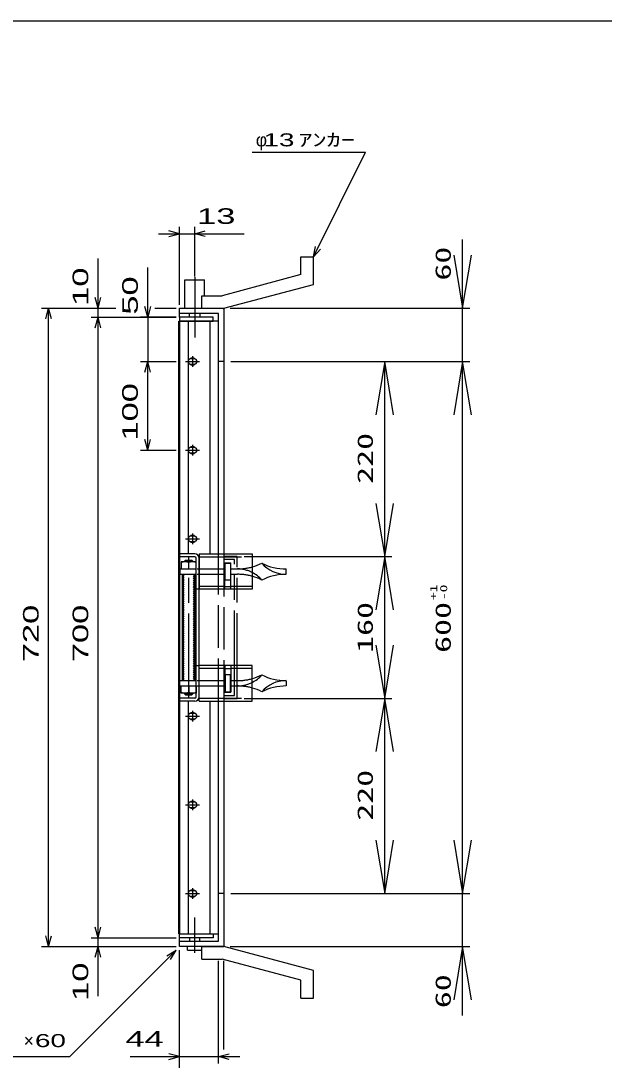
# Model space of a CAD drawing. Units: millimetres, scale not verified. Extents: x -1456 to 1389, y -1026 to 839.
# Drawn here: x -191 to 467, y -334 to 839 of the extents above; entities that cross this region are included whole.
import ezdxf
from ezdxf.enums import TextEntityAlignment as Align

# ---------------------------------------------------------------- set-up
doc = ezdxf.new("R2010")
doc.units = ezdxf.units.MM
doc.header["$LTSCALE"] = 8
for name, pattern in [('CHAIN', [18.5, 12, -1.5, 3.5, -1.5]), ('CHAIN_DOUBLE_DASH', [23.5, 12, -1.5, 3.5, -1.5, 3.5, -1.5]), ('DASHED', [7.5, 6, -1.5]), ('LONG_DASHED_DOTTED', [15.25, 12, -1.5, 0.25, -1.5])]:
    doc.linetypes.add(name, pattern=pattern)
for name, color, linetype, lineweight in [('0_2', 150, 'Continuous', 25), ('16', 3, 'Continuous', 25), ('17', 2, 'Continuous', 25), ('19', 6, 'Continuous', 25), ('22', 4, 'Continuous', 25)]:
    doc.layers.add(name, color=color, linetype=linetype, lineweight=lineweight)
doc.styles.add('ベクトル', font='')
doc.styles.add('ＭＳ ゴシック', font='')
doc.styles.get('ベクトル').set_extended_font_data('ベクトル')
doc.styles.get('ＭＳ ゴシック').set_extended_font_data('MS Gothic')

# ---------------------------------------------------------------- blocks, each defined once
blk = doc.blocks.new('open_arrow')
at = {"color": 0, "linetype": 'Continuous', "lineweight": -2}
blk.add_lwpolyline([(7.5, 1.25), (0, 0), (7.5, -1.25)], dxfattribs=at)

msp = doc.modelspace()

# ---------------------------------------------------------------- hatches: boundary and pattern name
at = {"layer": '17', "lineweight": 13}
h = msp.add_hatch(dxfattribs=at)
h.set_pattern_fill('USER', style=0, pattern_type=2)
h.set_pattern_definition([(135, (-123.901, 465.985), (-1.06066, -1.06066), [])])
h.paths.add_polyline_path([(-8.7, 94.514), (-8.7, 214.514), (-6.7, 214.514), (-6.7, 94.514)])
h = msp.add_hatch(dxfattribs=at)
h.set_pattern_fill('USER', style=0, pattern_type=2)
h.set_pattern_definition([(135, (-116.901, 465.985), (-1.06066, -1.06066), [])])
h.paths.add_polyline_path([(3.3, 94.514), (3.3, 214.514), (5.3, 214.514), (5.3, 94.514)])

# ---------------------------------------------------------------- linework, layer by layer
at = {"layer": '0_2'}
msp.add_line((-1379.2, 838.8), (1388.8, 838.8), dxfattribs=at)
at = {"layer": '16'}
for p, q in [((26, 504.514), (-12, 504.514)), ((-12, 504.514), (-12, 500.014)), ((26, 500.014), (26, 504.514)), ((-12.7, -190.986), (-12.7, 500.014)), ((-12.7, 500.014), (-12, 500.014)), ((-12, 500.014), (26, 500.014)), ((-12, 500.014), (-12, -190.986)), ((32, 500.014), (-12, 500.014)), ((-2.5, 500.014), (-2.5, 237.514)), ((22.5, 237.514), (22.5, 500.014)), ((32, 237.514), (32, 500.014)), ((4.5, 457.514), (0.5, 457.514)), ((2.5, 460.514), (2.5, 448.514)), ((-5.5, 454.514), (10.5, 454.514)), ((0.5, 451.514), (4.5, 451.514)), ((-5.5, 354.514), (10.5, 354.514)), ((4.5, 357.514), (0.5, 357.514)), ((2.5, 360.514), (2.5, 348.514)), ((0.5, 351.514), (4.5, 351.514)), ((2.5, 260.514), (2.5, 248.434)), ((-5.5, 254.514), (10.5, 254.514)), ((4.5, 257.514), (0.5, 257.514)), ((0.5, 251.514), (4.5, 251.514)), ((-2.5, 71.514), (-2.5, -190.986)), ((22.5, -190.986), (22.5, 71.514)), ((32, -190.986), (32, 71.514)), ((2.5, 60.514), (2.5, 48.514)), ((-5.5, 54.514), (10.5, 54.514)), ((4.5, 57.514), (0.5, 57.514)), ((0.5, 51.514), (4.5, 51.514)), ((-5.5, -45.486), (10.5, -45.486)), ((4.5, -42.486), (0.5, -42.486)), ((2.5, -39.486), (2.5, -51.486)), ((0.5, -48.486), (4.5, -48.486)), ((2.5, -139.486), (2.5, -151.486)), ((-5.5, -145.486), (10.5, -145.486)), ((4.5, -142.486), (0.5, -142.486)), ((0.5, -148.486), (4.5, -148.486)), ((-12, -190.986), (-12.7, -190.986)), ((-12, -190.986), (26, -190.986)), ((-12, -195.486), (-12, -190.986)), ((-12, -190.986), (32, -190.986)), ((26, -195.486), (-12, -195.486)), ((26, -190.986), (26, -195.486))]:
    msp.add_line(p, q, dxfattribs=at)
for centre, radius, start, end in [((0.5, 454.514), 3, 90, 270), ((2.5, 454.514), 4, 46.6, 133.4), ((4.5, 454.514), 3, 270, 90), ((2.5, 454.514), 4, 226.6, 313.4), ((0.5, 354.514), 3, 90, 270), ((2.5, 354.514), 4, 46.6, 133.4), ((4.5, 354.514), 3, 270, 90), ((2.5, 354.514), 4, 226.6, 313.4), ((2.5, 254.514), 4, 46.6, 133.4), ((0.5, 254.514), 3, 90, 270), ((2.5, 254.514), 4, 226.6, 313.4), ((4.5, 254.514), 3, 270, 90), ((0.5, 54.514), 3, 90, 270), ((2.5, 54.514), 4, 46.6, 133.4), ((2.5, 54.514), 4, 226.6, 313.4), ((4.5, 54.514), 3, 270, 90), ((0.5, -45.486), 3, 90, 270), ((2.5, -45.486), 4, 46.6, 133.4), ((4.5, -45.486), 3, 270, 90), ((2.5, -45.486), 4, 226.6, 313.4), ((0.5, -145.486), 3, 90, 270), ((2.5, -145.486), 4, 46.6, 133.4), ((2.5, -145.486), 4, 226.6, 313.4), ((4.5, -145.486), 3, 270, 90)]:
    msp.add_arc(centre, radius, start, end, dxfattribs=at)
at = {"layer": '17', "color": 3}
for p, q in [((5.2, 237.514), (-12, 237.514)), ((-12, 234.314), (-12, 237.514)), ((10, 237.514), (10, 197.514)), ((10, 237.514), (70, 237.514)), ((70, 237.514), (70, 197.514)), ((5.2, 234.314), (-12, 234.314)), ((6.8, 76.314), (6.8, 232.714)), ((10, 76.314), (10, 232.714)), ((39, 227.514), (46, 227.514)), ((39, 197.514), (39, 227.514)), ((46, 197.514), (46, 227.514)), ((39, 200.714), (46, 200.714)), ((10, 197.514), (6.8, 197.514)), ((70, 197.514), (10, 197.514)), ((6.8, 111.514), (10, 111.514)), ((10, 71.514), (10, 111.514)), ((70, 111.514), (10, 111.514)), ((39, 111.514), (39, 81.514)), ((39, 108.314), (46, 108.314)), ((46, 111.514), (46, 81.514)), ((70, 71.514), (70, 111.514)), ((5.2, 74.714), (-12, 74.714)), ((-12, 74.714), (-12, 71.514)), ((5.2, 71.514), (-12, 71.514)), ((10, 71.514), (70, 71.514)), ((39, 81.514), (46, 81.514))]:
    msp.add_line(p, q, dxfattribs=at)
at = {"layer": '17', "color": 171, "linetype": 'DASHED'}
for p, q in [((32, 71.514), (32, 237.514)), ((38, 237.514), (38, 71.514))]:
    msp.add_line(p, q, dxfattribs=at)
at = {"layer": '17'}
for p, q in [((6.8, 228.514), (-10.2, 228.514)), ((-10.2, 228.514), (-10.2, 220.514)), ((-6.7, 229.014), (-5.2, 230.514)), ((-6.7, 228.514), (-6.7, 229.014)), ((-6.7, 229.014), (3.3, 229.014)), ((-5.888, 228.514), (-5.888, 229.826)), ((-5.2, 230.514), (1.8, 230.514)), ((-1.7, 220.514), (-1.7, 227.619)), ((3.3, 229.014), (1.8, 230.514)), ((2.488, 228.514), (2.488, 229.826)), ((3.3, 228.514), (3.3, 229.014)), ((6.8, 220.514), (6.8, 228.514)), ((39.5, 208.014), (39.5, 227.014)), ((39.5, 227.014), (45.5, 227.014)), ((45.5, 227.014), (45.5, 208.014)), ((-11.7, 220.514), (-11.7, 214.514)), ((-11.7, 220.514), (6.8, 220.514)), ((-11.7, 214.514), (6.8, 214.514)), ((-10.2, 220.514), (6.8, 220.514)), ((-7.7, 94.514), (-7.7, 214.514)), ((4.3, 214.514), (4.3, 94.514)), ((108.3, 214.574), (108.3, 220.514)), ((45.5, 208.014), (39.5, 208.014)), ((-11.7, 88.514), (-11.7, 94.514)), ((-11.7, 94.514), (6.8, 94.514)), ((45.5, 101.014), (39.5, 101.014)), ((39.5, 101.014), (39.5, 82.014)), ((45.5, 82.014), (45.5, 101.014)), ((108.3, 94.454), (108.3, 88.514)), ((-11.7, 88.514), (6.8, 88.514)), ((-10.2, 80.514), (-10.2, 88.514)), ((-10.2, 88.514), (6.8, 88.514)), ((-1.7, 88.514), (-1.7, 81.409)), ((6.8, 88.514), (6.8, 80.514)), ((6.8, 80.514), (-10.2, 80.514)), ((-6.7, 80.514), (-6.7, 80.014)), ((-6.7, 80.014), (3.3, 80.014)), ((-6.7, 80.014), (-5.2, 78.514)), ((-5.888, 80.514), (-5.888, 79.202)), ((-5.2, 78.514), (1.8, 78.514)), ((3.3, 80.014), (1.8, 78.514)), ((2.488, 80.514), (2.488, 79.202)), ((3.3, 80.514), (3.3, 80.014)), ((39.5, 82.014), (45.5, 82.014))]:
    msp.add_line(p, q, dxfattribs=at)
at = {"layer": '17', "color": 33, "linetype": 'CHAIN'}
msp.add_line((-1.7, 74.36), (-1.7, 233.767), dxfattribs=at)
at = {"layer": '17', "color": 3, "linetype": 'DASHED'}
for p, q in [((10, 234.314), (70, 234.314)), ((39, 200.714), (10, 200.714)), ((70, 200.714), (46, 200.714)), ((39, 108.314), (10, 108.314)), ((70, 108.314), (46, 108.314)), ((10, 74.714), (70, 74.714))]:
    msp.add_line(p, q, dxfattribs=at)
at = {"layer": '17', "color": 7}
for p, q in [((-8.7, 94.514), (-8.7, 214.514)), ((5.3, 214.514), (5.3, 94.514))]:
    msp.add_line(p, q, dxfattribs=at)
at = {"layer": '17', "linetype": 'DASHED'}
for p, q in [((7.885, 220.514), (39.5, 220.514)), ((7.885, 214.514), (39.5, 214.514)), ((45.5, 220.514), (53.3, 220.514)), ((45.5, 214.514), (53.3, 214.514)), ((7.885, 94.514), (39.5, 94.514)), ((45.5, 94.514), (53.3, 94.514)), ((7.885, 88.514), (39.5, 88.514)), ((45.5, 88.514), (53.3, 88.514))]:
    msp.add_line(p, q, dxfattribs=at)
at = {"layer": '17', "color": 3}
for centre, radius, start, end in [((5.2, 232.714), 4.8, 0, 90), ((5.2, 232.714), 1.6, 0, 90), ((5.2, 76.314), 4.8, 270, 0), ((5.2, 76.314), 1.6, 270, 0)]:
    msp.add_arc(centre, radius, start, end, dxfattribs=at)
at = {"layer": '17'}
for centre, radius, start, end in [((-5.95, 218.069), 10.453, 66.00934, 113.99066), ((2.55, 218.069), 10.453, 66.00934, 113.99066), ((53.3, 281.937), 61.423, 285.77645, 296.59714), ((108.3, 251.014), 36.5, 221.11209, 270), ((108.3, 281.937), 61.423, 243.40286, 270), ((53.3, 184.014), 36.5, 41.11209, 62.77189), ((53.3, 153.091), 61.423, 63.40286, 74.22355), ((108.3, 153.091), 61.423, 90, 116.59714), ((53.3, 125.014), 36.5, 297.22811, 318.88791), ((53.3, 155.937), 61.423, 285.77645, 296.59714), ((108.3, 155.937), 61.423, 243.40286, 270), ((108.3, 58.014), 36.5, 90, 138.88791), ((53.3, 27.091), 61.423, 63.40286, 74.22355), ((108.3, 27.091), 61.423, 90, 116.59714), ((-5.95, 90.959), 10.453, 246.00934, 293.99066), ((2.55, 90.959), 10.453, 246.00934, 293.99066)]:
    msp.add_arc(centre, radius, start, end, dxfattribs=at)
at = {"layer": '17', "linetype": 'DASHED'}
for centre, radius, start, end in [((53.3, 281.937), 61.423, 270, 285.77645), ((53.3, 184.014), 36.5, 62.77189, 90), ((53.3, 153.091), 61.423, 74.22355, 90), ((53.3, 155.937), 61.423, 270, 285.77645), ((53.3, 125.014), 36.5, 270, 297.22811), ((53.3, 27.091), 61.423, 74.22355, 90)]:
    msp.add_arc(centre, radius, start, end, dxfattribs=at)
at = {"layer": '19'}
for p, q in [((125, 572.514), (139, 572.514)), ((125, 552.514), (125, 572.514)), ((139, 541.514), (139, 572.514)), ((125, 552.514), (36, 528.514)), ((-6, 514.514), (-6, 546.514)), ((-6, 546.514), (16, 546.514)), ((16, 528.514), (16, 546.514)), ((38, 514.514), (139, 541.514)), ((13, 528.514), (36, 528.514)), ((13, 514.514), (13, 528.514)), ((-12, 504.514), (-12, 514.514)), ((-12, 514.514), (37, 514.514)), ((32, 508.514), (-12, 508.514)), ((-1, 504.514), (-1, 508.514)), ((11, 508.514), (11, 504.514)), ((13, 514.514), (38, 514.514)), ((32, 237.514), (32, 508.514)), ((37, 514.514), (38, 513.514)), ((38, 513.514), (38, 237.514)), ((38, 454.514), (32, 454.514)), ((32, -199.486), (32, 71.514)), ((38, 71.514), (38, -204.486)), ((38, -145.486), (32, -145.486)), ((-12, -205.486), (-12, -195.486)), ((-1, -195.486), (-1, -199.486)), ((11, -199.486), (11, -195.486)), ((-12, -199.486), (32, -199.486)), ((37, -205.486), (-12, -205.486)), ((-3, -209.486), (-3, -205.486)), ((-3, -209.486), (13, -209.486)), ((13, -205.486), (38, -205.486)), ((13, -219.486), (13, -205.486)), ((13, -209.486), (13, -205.486)), ((38, -204.486), (37, -205.486)), ((139, -232.486), (38, -205.486)), ((13, -219.486), (36, -219.486)), ((125, -243.486), (36, -219.486)), ((139, -263.486), (139, -232.486)), ((125, -263.486), (125, -243.486)), ((125, -263.486), (139, -263.486))]:
    msp.add_line(p, q, dxfattribs=at)
at = {"layer": '19', "linetype": 'LONG_DASHED_DOTTED'}
for p, q in [((5, 549.514), (5, 481.514)), ((5, -212.486), (5, -172.486))]:
    msp.add_line(p, q, dxfattribs=at)
at = {"layer": '19', "linetype": 'CHAIN_DOUBLE_DASH'}
for p, q in [((53, 234.514), (38, 234.514)), ((53, 74.514), (53, 234.514)), ((49.8, 231.314), (38, 231.314)), ((49.8, 77.714), (49.8, 231.314)), ((38, 77.714), (49.8, 77.714)), ((38, 74.514), (53, 74.514))]:
    msp.add_line(p, q, dxfattribs=at)
at = {"layer": '22'}
for p, q in [((70, 690.514), (198, 690.514)), ((139, 572.514), (198, 690.514)), ((-36, 598.514), (-12, 598.514)), ((-12, 598.514), (-24, 601.714)), ((-24, 595.314), (-12, 598.514)), ((-12, 518.514), (-12, 606.514)), ((-12, 598.514), (5, 598.514)), ((5, 550.518), (5, 606.514)), ((5, 598.514), (17, 601.714)), ((17, 595.314), (5, 598.514)), ((5, 598.514), (61, 598.514)), ((307.501, 454.514), (307.501, 592.096)), ((139, 572.514), (141.4, 584.194)), ((139, 572.514), (147, 581.314)), ((-104, 514.514), (-104, 570.514)), ((-48, 504.514), (-48, 560.514)), ((-104, 514.514), (-107.2, 526.514)), ((-104, 514.514), (-100.8, 526.514)), ((-48, 504.514), (-51.2, 516.514)), ((-44.8, 516.514), (-48, 504.514)), ((-168, 514.514), (-84, 514.514)), ((-163.2, 502.514), (-160, 514.514)), ((-156.8, 502.514), (-160, 514.514)), ((-160, -205.486), (-160, 514.514)), ((-112, 514.514), (-84, 514.514)), ((-112, 504.514), (-16, 504.514)), ((-107.2, 492.514), (-104, 504.514)), ((-104, 504.514), (-104, 514.514)), ((-100.8, 492.514), (-104, 504.514)), ((-104, -195.486), (-104, 504.514)), ((-16, 504.514), (-56, 504.514)), ((-48, 504.514), (-48, 454.514)), ((-40, 514.514), (-16, 514.514)), ((-40, 514.514), (-16, 514.514)), ((45, 514.514), (315.501, 514.514)), ((-56, 454.514), (-16, 454.514)), ((-51.2, 442.514), (-48, 454.514)), ((-44.8, 442.514), (-48, 454.514)), ((-48, 354.514), (-48, 454.514)), ((46, 454.514), (227.519, 454.514)), ((54, 454.514), (315.501, 454.514)), ((54, 454.514), (315.501, 454.514)), ((219.519, 234.514), (219.519, 454.514)), ((307.501, -145.486), (307.501, 454.514)), ((-48, 354.514), (-51.2, 366.514)), ((-48, 354.514), (-44.8, 366.514)), ((-56, 354.514), (-16, 354.514)), ((61, 234.514), (227.519, 234.514)), ((61, 234.514), (227.519, 234.514)), ((219.519, 74.514), (219.519, 234.514)), ((61, 74.514), (227.519, 74.514)), ((61, 74.514), (227.519, 74.514)), ((219.519, -145.486), (219.519, 74.514)), ((46, -145.486), (227.519, -145.486)), ((54, -145.486), (315.501, -145.486)), ((54, -145.486), (315.501, -145.486)), ((307.501, -283.068), (307.501, -145.486)), ((-104, -195.486), (-107.2, -183.486)), ((-104, -195.486), (-100.8, -183.486)), ((-160, -205.486), (-163.2, -193.486)), ((-160, -205.486), (-156.8, -193.486)), ((-112, -195.486), (-16, -195.486)), ((-104, -205.486), (-104, -195.486)), ((-168, -205.486), (-16, -205.486)), ((-136, -329.486), (-16, -209.486)), ((-112, -205.486), (-16, -205.486)), ((-107.2, -217.486), (-104, -205.486)), ((-100.8, -217.486), (-104, -205.486)), ((-104, -261.486), (-104, -205.486)), ((-26.4, -215.886), (-16, -209.486)), ((-22.4, -219.886), (-16, -209.486)), ((-12, -337.486), (-12, -209.486)), ((-12, -393.486), (-12, -209.486)), ((45, -205.486), (315.501, -205.486)), ((32, -337.486), (32, -221.686)), ((38, -321.486), (38, -221.686)), ((-12, -329.486), (-24, -326.286)), ((32, -329.486), (44, -326.286)), ((-296, -329.486), (-136, -329.486)), ((-68, -329.486), (-12, -329.486)), ((-24, -332.686), (-12, -329.486)), ((-12, -329.486), (32, -329.486)), ((44, -332.686), (32, -329.486)), ((32, -329.486), (56, -329.486))]:
    msp.add_line(p, q, dxfattribs=at)

# ---------------------------------------------------------------- block references
at = {"layer": '22', "xscale": 8, "yscale": 8}
for p, rotation in [((307.501, 514.514), 90), ((219.519, 454.514), 270), ((307.501, 454.514), 270), ((219.519, 234.514), 90), ((219.519, 234.514), 270), ((219.519, 74.514), 90), ((219.519, 74.514), 270), ((219.519, -145.486), 90), ((307.501, -145.486), 90), ((307.501, -205.486), 270)]:
    msp.add_blockref('open_arrow', p, dxfattribs=dict(at, rotation=rotation))

# ---------------------------------------------------------------- texts
at = {"layer": '22', "color": 2, "style": 'ベクトル'}
for s, p in [('φ', (74, 704.514)), ('×', (-188, -311.486))]:
    msp.add_text(s, height=14.66, dxfattribs=at).set_placement(p, align=Align.MIDDLE_LEFT)
for s, height, width, p in [(' 13 ', 14.66, 1.6, (74, 704.514)), ('ｱﾝｶｰ', 14.66, 1.6, (122, 704.514)), (' 13 ', 17.6, 1.65, (-3, 618.514)), (' 60 ', 14.66, 1.6, (-184, -311.486)), (' 44 ', 17.6, 1.65, (-84, -309.486))]:
    msp.add_text(s, height=height, dxfattribs=dict(at, width=width)).set_placement(p, align=Align.MIDDLE_LEFT)
at = {"layer": '22', "style": 'ＭＳ ゴシック', "width": 1.6}
msp.add_text('60', height=17.6, rotation=90, dxfattribs=at).set_placement((299.501, 545.696), align=Align.BOTTOM_LEFT)
at = {"layer": '22', "color": 2, "style": 'ベクトル', "width": 1.65}
for s, p in [(' 10 ', (-124, 506.514)), (' 50 ', (-68, 496.514)), (' 100 ', (-68, 354.514)), (' 720 ', (-180, 104.514)), (' 700 ', (-124, 104.514)), (' 10 ', (-124, -277.486))]:
    msp.add_text(s, height=17.6, rotation=90, dxfattribs=at).set_placement(p, align=Align.MIDDLE_LEFT)
at = {"layer": '22', "style": 'ＭＳ ゴシック', "width": 1.6}
for s, p in [('220', (211.519, 345.226)), ('160', (211.519, 154.514)), ('600', (299.501, 154.514)), ('220', (211.519, -34.774))]:
    msp.add_text(s, height=17.6, rotation=90, dxfattribs=at).set_placement(p, align=Align.BOTTOM_CENTER)
at = {"layer": '22', "color": 2, "style": 'ＭＳ ゴシック', "width": 1.6}
for s, p in [('+1', (274.796, 194.103)), ('-0', (286.063, 194.103))]:
    msp.add_text(s, height=8.065, rotation=90, dxfattribs=at).set_placement(p, align=Align.MIDDLE_CENTER)
at = {"layer": '22', "style": 'ＭＳ ゴシック', "width": 1.6}
msp.add_text('60', height=17.6, rotation=90, dxfattribs=at).set_placement((299.501, -236.668), align=Align.BOTTOM_RIGHT)

doc.saveas('drawing.dxf')
